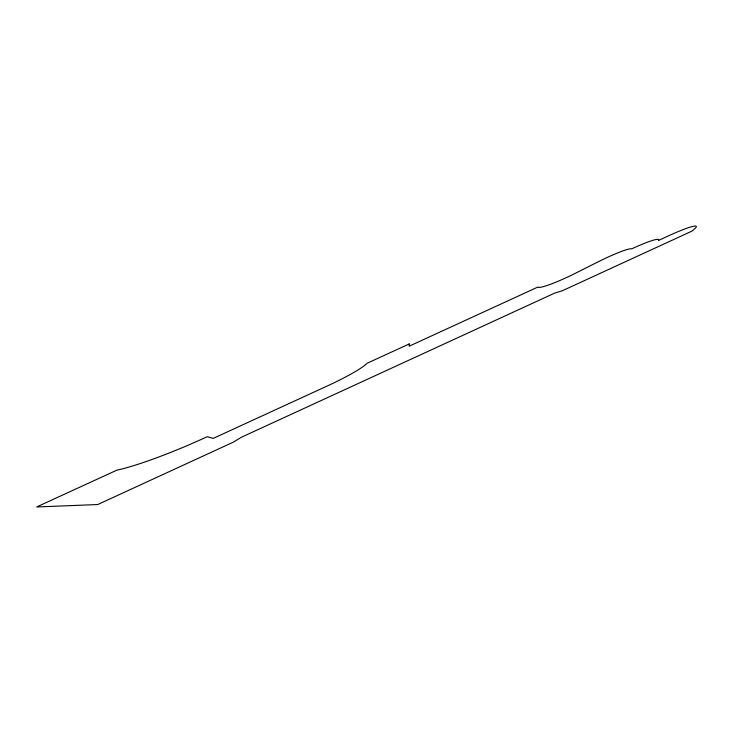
<?xml version="1.0" encoding="UTF-8"?>
<svg xmlns="http://www.w3.org/2000/svg" width="733" height="733" viewBox="0 0 733 733"><rect width="100%" height="100%" fill="white"/><g stroke="black" fill="none" stroke-linecap="round" stroke-linejoin="round"><path stroke-width="1.1" d="M409.252 343.924L409.161 346.196L537.94 287.034A37.612 4.233 -26.1 0 0 580.454 270.715L600.345 260.746A33.764 3.564 -26.2 0 1 631.736 248.826A37.795 3.867 -26.3 0 1 658.5 240.442L667.992 236.081A42.102 4.105 -26.4 0 1 694.829 228.623L692.199 231.005L562.303 290.772L554.533 293.173L241.459 437.216L233.515 442.063L97.718 504.542L36.65 506.97L116.877 470.155A94.969 11.801 -23.6 0 0 207.283 436.685L213.239 438.38L327.697 385.787A48.809 5.818 -24.5 0 0 367.059 363.302L409.252 343.924"/></g></svg>
